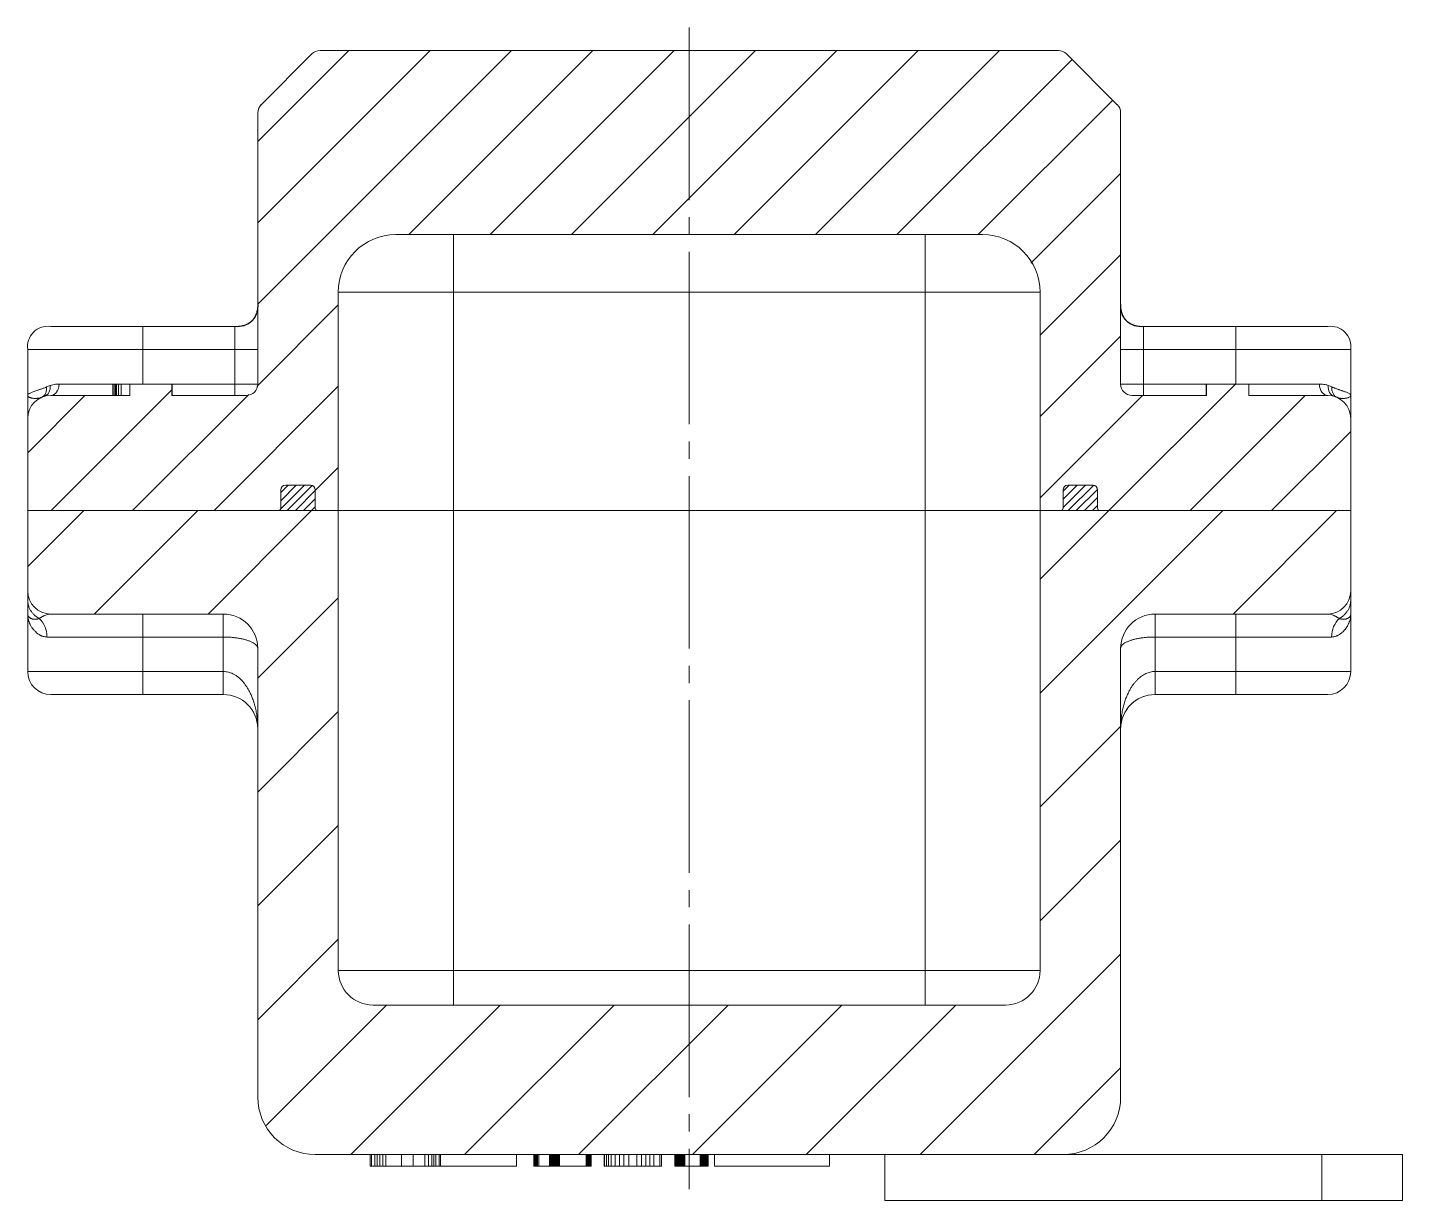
# Model space of a CAD drawing. Header units: millimetres. Extents: x -343 to 390, y -339 to 375.
# Drawn here: x -57.5 to 62, y 273.5 to 375.5 of the extents above; entities that cross this region are included whole.
import ezdxf

# ---------------------------------------------------------------- set-up
doc = ezdxf.new("R2010")
doc.units = ezdxf.units.MM
doc.linetypes.add('K5LT_AXLED', pattern=[19.5, 15, -1.5, 1.5, -1.5])
doc.linetypes.add('K5LT_THIN', pattern=[0])

# ---------------------------------------------------------------- blocks, each defined once
blk = doc.blocks.new('U12')
h = blk.add_hatch()
h.set_pattern_fill('', angle=45, style=0, pattern_type=0)
h.set_pattern_definition([(45, (0, 0), (-3.535534, 3.535534), [])])
h.paths.add_polyline_path([(55.5, 343.46), (48.63, 343.46), (48.63, 344.46), (44.96, 344.46), (44.96, 343.46), (38.5, 343.46), (37.79, 343.75), (37.5, 344.46), (37.5, 368.05), (37.21, 368.75), (32.79, 373.17), (32.09, 373.46), (-32.09, 373.46), (-32.79, 373.17), (-37.21, 368.75), (-37.5, 368.05), (-37.5, 344.46), (-37.79, 343.75), (-38.5, 343.46), (-44.96, 343.46), (-44.96, 344.46), (-48.63, 344.46), (-48.63, 343.46), (-55.5, 343.46), (-56.91, 342.88), (-57.5, 341.46), (-57.5, 333.46), (-35.7, 333.46), (-35.56, 333.52), (-35.5, 333.66), (-35.5, 335.26), (-35.38, 335.54), (-35.1, 335.66), (-32.9, 335.66), (-32.62, 335.54), (-32.5, 335.26), (-32.5, 333.66), (-32.44, 333.52), (-32.3, 333.46), (-30.5, 333.46), (-30.5, 352.46), (-29.72, 355.15), (-27.61, 357), (-25.5, 357.46), (25.5, 357.46), (28.19, 356.68), (30.03, 354.57), (30.5, 352.46), (30.5, 333.46), (32.3, 333.46), (32.44, 333.52), (32.5, 333.66), (32.5, 335.26), (32.62, 335.54), (32.9, 335.66), (35.1, 335.66), (35.38, 335.54), (35.5, 335.26), (35.5, 333.66), (35.56, 333.52), (35.7, 333.46), (57.5, 333.46), (57.5, 341.46), (56.91, 342.88)])
h = blk.add_hatch()
h.set_pattern_fill('', angle=45, style=0, pattern_type=0)
h.set_pattern_definition([(45, (0, 0), (-0.3535534, 0.3535534), [])])
h.paths.add_polyline_path([(-35.7, 333.46), (-32.3, 333.46), (-32.44, 333.52), (-32.5, 333.66), (-32.5, 335.26), (-32.62, 335.54), (-32.9, 335.66), (-35.1, 335.66), (-35.38, 335.54), (-35.5, 335.26), (-35.5, 333.66), (-35.56, 333.52), (-35.7, 333.46)])
h.paths.add_polyline_path([(32.3, 333.46), (35.7, 333.46), (35.56, 333.52), (35.5, 333.66), (35.5, 333.66), (35.5, 335.26), (35.38, 335.54), (35.1, 335.66), (32.9, 335.66), (32.62, 335.54), (32.5, 335.26), (32.5, 333.66), (32.44, 333.52)])
h = blk.add_hatch()
h.set_pattern_fill('', angle=45, style=0, pattern_type=0)
h.set_pattern_definition([(45, (0, 0), (-4.94975, 4.94975), [])])
h.paths.add_polyline_path([(57.5, 333.46), (30.5, 333.46), (30.5, 293.46), (29.73, 291.45), (27.81, 290.48), (27.5, 290.46), (-27.5, 290.46), (-29.51, 291.24), (-30.48, 293.16), (-30.5, 293.46), (-30.5, 333.46), (-57.5, 333.46), (-57.5, 326.46), (-56.91, 325.05), (-55.5, 324.46), (-40.5, 324.46), (-38.49, 323.69), (-37.52, 321.77), (-37.5, 321.46), (-37.5, 282.46), (-36.72, 279.77), (-34.61, 277.93), (-32.5, 277.46), (32.5, 277.46), (35.19, 278.25), (37.03, 280.35), (37.5, 282.46), (37.5, 321.46), (38.27, 323.47), (40.19, 324.45), (40.5, 324.46), (55.5, 324.46), (56.91, 325.05), (57.5, 326.46)])
at = {"color": 30, "linetype": 'K5LT_AXLED', "lineweight": 18, "true_color": 0xff8000}
blk.add_line((0, 375.46), (0, 274.46), dxfattribs=at)
at = {"color": 7, "linetype": 'K5LT_THIN', "lineweight": 18}
for p, q in [((-37.21, 368.75), (-32.79, 373.17)), ((32.09, 373.46), (-32.09, 373.46)), ((32.79, 373.17), (37.21, 368.75)), ((-37.5, 368.05), (-37.5, 344.46)), ((37.5, 344.46), (37.5, 368.05)), ((-25.5, 357.46), (25.5, 357.46)), ((-20.5, 357.46), (-20.5, 352.46)), ((20.5, 352.46), (20.5, 357.46)), ((-20.5, 352.46), (-30.5, 352.46)), ((-30.5, 352.46), (-30.5, 333.46)), ((-20.5, 352.46), (-20.5, 333.46)), ((-20.5, 352.46), (20.5, 352.46)), ((20.5, 352.46), (20.5, 333.46)), ((30.5, 352.46), (20.5, 352.46)), ((30.5, 333.46), (30.5, 352.46)), ((-55.5, 349.46), (-47.5, 349.46)), ((-55.5, 349.46), (-53.16, 349.46)), ((-43.1, 349.46), (-51.9, 349.46)), ((-47.5, 349.46), (-47.5, 347.46)), ((-47.5, 349.46), (-39.5, 349.46)), ((-39.49, 349.46), (-39.5, 349.46)), ((-39.5, 349.46), (-39.5, 349.46)), ((-39.5, 349.46), (-39.5, 347.46)), ((-39.5, 349.46), (-39.5, 349.46)), ((39.5, 347.46), (39.5, 349.46)), ((39.5, 349.46), (47.5, 349.46)), ((39.5, 349.46), (39.5, 349.46)), ((51.9, 349.46), (43.1, 349.46)), ((47.5, 349.46), (47.5, 347.46)), ((47.5, 349.46), (55.5, 349.46)), ((53.16, 349.46), (55.5, 349.46)), ((-57.5, 343.46), (-57.5, 347.46)), ((-57.5, 347.46), (-47.5, 347.46)), ((-47.5, 344.46), (-47.5, 347.46)), ((-47.5, 347.46), (-39.5, 347.46)), ((-39.5, 344.46), (-39.5, 347.46)), ((-37.5, 347.46), (-39.5, 347.46)), ((37.5, 347.46), (39.5, 347.46)), ((39.5, 344.46), (39.5, 347.46)), ((39.5, 347.46), (47.5, 347.46)), ((47.5, 344.46), (47.5, 347.46)), ((47.5, 347.46), (57.5, 347.46)), ((57.5, 343.46), (57.5, 347.46)), ((-54.77, 344.46), (-50.11, 344.46)), ((-50.11, 344.46), (-50.06, 344.46)), ((-50.11, 343.46), (-50.11, 344.46)), ((-50.06, 343.46), (-50.06, 344.46)), ((-50.06, 344.46), (-49.92, 344.46)), ((-49.92, 343.46), (-49.92, 344.46)), ((-49.92, 344.46), (-49.86, 344.46)), ((-49.86, 343.46), (-49.86, 344.46)), ((-49.86, 344.46), (-49.79, 344.46)), ((-49.79, 343.46), (-49.79, 344.46)), ((-49.79, 344.46), (-49.61, 344.46)), ((-49.61, 344.46), (-49.38, 344.46)), ((-49.61, 343.46), (-49.61, 344.46)), ((-49.38, 343.46), (-49.38, 344.46)), ((-49.38, 344.46), (-48.63, 344.46)), ((-44.96, 344.46), (-48.63, 344.46)), ((-48.63, 344.46), (-48.63, 343.46)), ((-44.96, 344.46), (-44.94, 344.46)), ((-44.96, 343.46), (-44.96, 344.46)), ((-44.94, 343.46), (-44.94, 344.46)), ((-44.94, 344.46), (-44.94, 344.46)), ((-44.94, 343.46), (-44.94, 344.46)), ((-44.94, 344.46), (-39.5, 344.46)), ((-37.5, 344.46), (-39.5, 344.46)), ((-39.5, 343.46), (-39.5, 344.46)), ((39.5, 344.46), (37.5, 344.46)), ((39.5, 343.46), (39.5, 344.46)), ((39.5, 344.46), (44.94, 344.46)), ((44.94, 343.46), (44.94, 344.46)), ((44.94, 344.46), (44.95, 344.46)), ((44.94, 344.46), (44.94, 344.46)), ((44.94, 343.46), (44.94, 344.46)), ((44.95, 343.46), (44.95, 344.46)), ((44.95, 344.46), (44.96, 344.46)), ((44.96, 343.46), (44.96, 344.46)), ((48.63, 344.46), (44.96, 344.46)), ((48.63, 343.46), (48.63, 344.46)), ((48.63, 344.46), (54.77, 344.46)), ((-57.5, 341.46), (-57.5, 343.46)), ((-48.63, 343.46), (-55.5, 343.46)), ((-38.5, 343.46), (-44.96, 343.46)), ((44.96, 343.46), (38.5, 343.46)), ((55.5, 343.46), (48.63, 343.46)), ((57.5, 343.46), (57.5, 341.46)), ((-57.5, 341.46), (-57.5, 333.46)), ((57.5, 333.46), (57.5, 341.46)), ((-35.5, 335.26), (-35.5, 333.66)), ((-35.5, 335.26), (-35.5, 333.66)), ((-32.9, 335.66), (-35.1, 335.66)), ((-32.9, 335.66), (-35.1, 335.66)), ((-32.5, 333.66), (-32.5, 335.26)), ((-32.5, 333.66), (-32.5, 335.26)), ((32.5, 335.26), (32.5, 333.66)), ((32.5, 335.26), (32.5, 333.66)), ((35.1, 335.66), (32.9, 335.66)), ((35.1, 335.66), (32.9, 335.66)), ((35.5, 333.66), (35.5, 335.26)), ((35.5, 333.66), (35.5, 335.26)), ((-35.7, 333.46), (-57.5, 333.46)), ((-57.5, 333.46), (-57.5, 326.44)), ((-30.5, 333.46), (-57.5, 333.46)), ((-35.7, 333.46), (-32.3, 333.46)), ((-30.5, 333.46), (-32.3, 333.46)), ((-30.5, 333.46), (-20.5, 333.46)), ((-30.5, 333.46), (-20.5, 333.46)), ((-30.5, 333.46), (-30.5, 293.46)), ((20.5, 333.46), (-20.5, 333.46)), ((20.5, 333.46), (-20.5, 333.46)), ((-20.5, 293.46), (-20.5, 333.46)), ((20.5, 333.46), (30.5, 333.46)), ((20.5, 293.46), (20.5, 333.46)), ((20.5, 333.46), (30.5, 333.46)), ((32.3, 333.46), (30.5, 333.46)), ((30.5, 293.46), (30.5, 333.46)), ((57.5, 333.46), (30.5, 333.46)), ((32.3, 333.46), (35.7, 333.46)), ((57.5, 333.46), (35.7, 333.46)), ((57.5, 326.44), (57.5, 333.46)), ((-57.5, 325.68), (-57.5, 326.46)), ((-57.5, 325.53), (-57.5, 326.44)), ((57.5, 326.44), (57.5, 325.68)), ((57.5, 325.53), (57.5, 326.44)), ((-57.5, 324.46), (-57.5, 325.68)), ((57.5, 325.68), (57.5, 324.46)), ((-57.5, 324.46), (-57.5, 319.46)), ((-55.51, 324.46), (-55.5, 324.46)), ((-55.5, 324.46), (-40.5, 324.46)), ((-47.5, 322.46), (-47.5, 324.46)), ((-40.5, 322.46), (-40.5, 324.46)), ((40.5, 324.46), (40.5, 322.46)), ((40.5, 324.46), (55.5, 324.46)), ((47.5, 322.46), (47.5, 324.46)), ((57.5, 324.46), (57.5, 319.46)), ((-55.83, 322.46), (-47.5, 322.46)), ((-47.5, 322.46), (-47.5, 319.46)), ((-47.5, 322.46), (-40.5, 322.46)), ((-40.5, 322.46), (-40.5, 319.46)), ((40.5, 322.46), (40.5, 319.46)), ((40.5, 322.46), (47.5, 322.46)), ((47.5, 322.46), (47.5, 319.46)), ((47.5, 322.46), (55.83, 322.46)), ((-37.5, 321.46), (-37.5, 321.46)), ((-37.5, 321.46), (-37.5, 282.46)), ((37.5, 282.46), (37.5, 321.46)), ((-57.5, 319.46), (-47.5, 319.46)), ((-47.5, 319.46), (-40.5, 319.46)), ((-47.5, 317.46), (-47.5, 319.46)), ((-40.5, 317.46), (-40.5, 319.46)), ((40.5, 319.46), (47.5, 319.46)), ((40.5, 317.46), (40.5, 319.46)), ((47.5, 319.46), (57.5, 319.46)), ((47.5, 317.46), (47.5, 319.46)), ((-55.5, 317.46), (-47.5, 317.46)), ((-47.5, 317.46), (-40.5, 317.46)), ((40.5, 317.46), (47.5, 317.46)), ((47.5, 317.46), (55.5, 317.46)), ((-37.5, 314.46), (-37.5, 314.51)), ((-37.5, 314.5), (-37.5, 314.51)), ((37.5, 314.46), (37.5, 314.51)), ((-30.5, 293.46), (-20.5, 293.46)), ((-20.5, 293.46), (20.5, 293.46)), ((-20.5, 293.46), (-20.5, 290.46)), ((20.5, 293.46), (30.5, 293.46)), ((20.5, 293.46), (20.5, 290.46)), ((27.5, 290.46), (-27.5, 290.46)), ((32.5, 277.46), (-32.5, 277.46)), ((-27.72, 277.46), (-27.72, 276.46)), ((-27.61, 277.46), (-27.61, 276.46)), ((-27.33, 277.46), (-27.33, 276.46)), ((-27.11, 277.46), (-27.11, 276.46)), ((-26.89, 277.46), (-26.89, 276.46)), ((-26.64, 277.46), (-26.64, 276.46)), ((-26.36, 277.46), (-26.36, 276.46)), ((-25, 277.46), (-25, 276.46)), ((-24, 277.46), (-24, 276.46)), ((-22.98, 277.46), (-22.98, 276.46)), ((-22.67, 277.46), (-22.67, 276.46)), ((-22.38, 277.46), (-22.38, 276.46)), ((-22.21, 277.46), (-22.21, 276.46)), ((-22.02, 277.46), (-22.02, 276.46)), ((-21.74, 277.46), (-21.74, 276.46)), ((-21.63, 277.46), (-21.63, 276.46)), ((-21.63, 277.46), (-21.63, 276.46)), ((-15, 277.46), (-15, 276.46)), ((-13.52, 277.46), (-13.52, 276.46)), ((-13.5, 277.46), (-13.5, 276.46)), ((-13.44, 277.46), (-13.44, 276.46)), ((-13.4, 277.46), (-13.4, 276.46)), ((-13.33, 277.46), (-13.33, 276.46)), ((-13.26, 277.46), (-13.26, 276.46)), ((-13.18, 277.46), (-13.18, 276.46)), ((-13.08, 277.46), (-13.08, 276.46)), ((-12.13, 277.46), (-12.13, 276.46)), ((-12.12, 277.46), (-12.12, 276.46)), ((-12.08, 277.46), (-12.08, 276.46)), ((-12, 277.46), (-12, 276.46)), ((-11.93, 277.46), (-11.93, 276.46)), ((-11.86, 277.46), (-11.86, 276.46)), ((-11.79, 277.46), (-11.79, 276.46)), ((-11.7, 277.46), (-11.7, 276.46)), ((-11.66, 277.46), (-11.66, 276.46)), ((-11.59, 277.46), (-11.59, 276.46)), ((-11.52, 277.46), (-11.52, 276.46)), ((-11.43, 277.46), (-11.43, 276.46)), ((-11.34, 277.46), (-11.34, 276.46)), ((-11.29, 277.46), (-11.29, 276.46)), ((-11.28, 277.46), (-11.28, 276.46)), ((-11.27, 277.46), (-11.27, 276.46)), ((-8.95, 277.46), (-8.95, 276.46)), ((-8.86, 277.46), (-8.86, 276.46)), ((-8.78, 277.46), (-8.78, 276.46)), ((-8.71, 277.46), (-8.71, 276.46)), ((-8.64, 277.46), (-8.64, 276.46)), ((-8.57, 277.46), (-8.57, 276.46)), ((-8.53, 277.46), (-8.53, 276.46)), ((-8.52, 277.46), (-8.52, 276.46)), ((-7.4, 277.46), (-7.4, 276.46)), ((-7.35, 277.46), (-7.35, 276.46)), ((-7.19, 277.46), (-7.19, 276.46)), ((-7.02, 277.46), (-7.02, 276.46)), ((-6.77, 277.46), (-6.77, 276.46)), ((-6.44, 277.46), (-6.44, 276.46)), ((-6.07, 277.46), (-6.07, 276.46)), ((-5.68, 277.46), (-5.68, 276.46)), ((-5.24, 277.46), (-5.24, 276.46)), ((-4.56, 277.46), (-4.56, 276.46)), ((-4.15, 277.46), (-4.15, 276.46)), ((-3.78, 277.46), (-3.78, 276.46)), ((-3.41, 277.46), (-3.41, 276.46)), ((-3.07, 277.46), (-3.07, 276.46)), ((-2.56, 277.46), (-2.56, 276.46)), ((-2.4, 277.46), (-2.4, 276.46)), ((-2.4, 277.46), (-1.7, 277.46)), ((-1.26, 277.46), (-1.26, 276.46)), ((-1.24, 277.46), (-1.24, 276.46)), ((-1.2, 277.46), (-1.2, 276.46)), ((-1.12, 277.46), (-1.12, 276.46)), ((-1.06, 277.46), (-1.06, 276.46)), ((-0.98, 277.46), (-0.98, 276.46)), ((-0.91, 277.46), (-0.91, 276.46)), ((-0.82, 277.46), (-0.82, 276.46)), ((-0.78, 277.46), (-0.78, 276.46)), ((-0.72, 277.46), (-0.72, 276.46)), ((-0.65, 277.46), (-0.65, 276.46)), ((-0.55, 277.46), (-0.55, 276.46)), ((-0.47, 277.46), (-0.47, 276.46)), ((-0.42, 277.46), (-0.42, 276.46)), ((-0.4, 277.46), (-0.4, 276.46)), ((-0.39, 277.46), (-0.39, 276.46)), ((0.95, 277.46), (0.95, 276.46)), ((1.01, 277.46), (1.01, 276.46)), ((1.08, 277.46), (1.08, 276.46)), ((1.15, 277.46), (1.15, 276.46)), ((1.23, 277.46), (1.23, 276.46)), ((1.31, 277.46), (1.31, 276.46)), ((1.39, 277.46), (1.39, 276.46)), ((1.46, 277.46), (1.46, 276.46)), ((1.53, 277.46), (1.53, 276.46)), ((1.61, 277.46), (1.61, 276.46)), ((1.65, 277.46), (1.65, 276.46)), ((1.66, 277.46), (1.66, 276.46)), ((2.2, 277.46), (2.2, 276.46)), ((12.2, 277.46), (12.2, 276.46)), ((17, 277.46), (17, 273.46)), ((55, 277.46), (32.5, 277.46)), ((62, 277.46), (55, 277.46)), ((55, 277.46), (55, 273.46)), ((62, 277.46), (62, 273.46)), ((-27.61, 276.46), (-27.72, 276.46)), ((-27.33, 276.46), (-27.61, 276.46)), ((-27.11, 276.46), (-27.33, 276.46)), ((-26.89, 276.46), (-27.11, 276.46)), ((-26.64, 276.46), (-26.89, 276.46)), ((-26.36, 276.46), (-26.64, 276.46)), ((-25, 276.46), (-26.36, 276.46)), ((-24, 276.46), (-25, 276.46)), ((-22.98, 276.46), (-24, 276.46)), ((-22.67, 276.46), (-22.98, 276.46)), ((-22.38, 276.46), (-22.67, 276.46)), ((-22.21, 276.46), (-22.38, 276.46)), ((-22.02, 276.46), (-22.21, 276.46)), ((-21.74, 276.46), (-22.02, 276.46)), ((-21.63, 276.46), (-21.74, 276.46)), ((-15, 276.46), (-21.63, 276.46)), ((-21.63, 276.46), (-21.63, 276.46)), ((-13.5, 276.46), (-13.52, 276.46)), ((-13.44, 276.46), (-13.5, 276.46)), ((-13.4, 276.46), (-13.44, 276.46)), ((-13.33, 276.46), (-13.4, 276.46)), ((-13.26, 276.46), (-13.33, 276.46)), ((-13.18, 276.46), (-13.26, 276.46)), ((-13.08, 276.46), (-13.18, 276.46)), ((-12.13, 276.46), (-13.08, 276.46)), ((-12.12, 276.46), (-12.13, 276.46)), ((-12.08, 276.46), (-12.12, 276.46)), ((-12, 276.46), (-12.08, 276.46)), ((-11.93, 276.46), (-12, 276.46)), ((-11.86, 276.46), (-11.93, 276.46)), ((-11.79, 276.46), (-11.86, 276.46)), ((-11.7, 276.46), (-11.79, 276.46)), ((-11.66, 276.46), (-11.7, 276.46)), ((-11.59, 276.46), (-11.66, 276.46)), ((-11.52, 276.46), (-11.59, 276.46)), ((-11.43, 276.46), (-11.52, 276.46)), ((-11.34, 276.46), (-11.43, 276.46)), ((-11.29, 276.46), (-11.34, 276.46)), ((-11.28, 276.46), (-11.29, 276.46)), ((-11.27, 276.46), (-11.28, 276.46)), ((-8.95, 276.46), (-11.27, 276.46)), ((-8.86, 276.46), (-8.95, 276.46)), ((-8.78, 276.46), (-8.86, 276.46)), ((-8.71, 276.46), (-8.78, 276.46)), ((-8.64, 276.46), (-8.71, 276.46)), ((-8.57, 276.46), (-8.64, 276.46)), ((-8.53, 276.46), (-8.57, 276.46)), ((-8.52, 276.46), (-8.53, 276.46)), ((-7.35, 276.46), (-7.4, 276.46)), ((-7.19, 276.46), (-7.35, 276.46)), ((-7.02, 276.46), (-7.19, 276.46)), ((-6.77, 276.46), (-7.02, 276.46)), ((-6.44, 276.46), (-6.77, 276.46)), ((-6.07, 276.46), (-6.44, 276.46)), ((-5.68, 276.46), (-6.07, 276.46)), ((-5.24, 276.46), (-5.68, 276.46)), ((-4.56, 276.46), (-5.24, 276.46)), ((-4.15, 276.46), (-4.56, 276.46)), ((-3.78, 276.46), (-4.15, 276.46)), ((-3.41, 276.46), (-3.78, 276.46)), ((-3.07, 276.46), (-3.41, 276.46)), ((-2.56, 276.46), (-3.07, 276.46)), ((-2.4, 276.46), (-2.56, 276.46)), ((-1.24, 276.46), (-1.26, 276.46)), ((-1.2, 276.46), (-1.24, 276.46)), ((-1.12, 276.46), (-1.2, 276.46)), ((-1.06, 276.46), (-1.12, 276.46)), ((-0.98, 276.46), (-1.06, 276.46)), ((-0.91, 276.46), (-0.98, 276.46)), ((-0.82, 276.46), (-0.91, 276.46)), ((-0.78, 276.46), (-0.82, 276.46)), ((-0.72, 276.46), (-0.78, 276.46)), ((-0.65, 276.46), (-0.72, 276.46)), ((-0.55, 276.46), (-0.65, 276.46)), ((-0.47, 276.46), (-0.55, 276.46)), ((-0.42, 276.46), (-0.47, 276.46)), ((-0.4, 276.46), (-0.42, 276.46)), ((-0.39, 276.46), (-0.4, 276.46)), ((0.95, 276.46), (-0.39, 276.46)), ((1.01, 276.46), (0.95, 276.46)), ((1.08, 276.46), (1.01, 276.46)), ((1.15, 276.46), (1.08, 276.46)), ((1.23, 276.46), (1.15, 276.46)), ((1.31, 276.46), (1.23, 276.46)), ((1.39, 276.46), (1.31, 276.46)), ((1.46, 276.46), (1.39, 276.46)), ((1.53, 276.46), (1.46, 276.46)), ((1.61, 276.46), (1.53, 276.46)), ((1.65, 276.46), (1.61, 276.46)), ((1.66, 276.46), (1.65, 276.46)), ((12.2, 276.46), (2.2, 276.46)), ((55, 273.46), (17, 273.46)), ((62, 273.46), (55, 273.46))]:
    blk.add_line(p, q, dxfattribs=at)
for centre, radius, start, end in [((-32.09, 372.46), 1, 90, 135), ((32.09, 372.46), 1, 45, 90), ((-36.5, 368.05), 1, 135, 180), ((36.5, 368.05), 1, 0, 45), ((-25.5, 352.46), 5, 90, 180), ((25.5, 352.46), 5, 0, 90), ((-39.25, 351.21), 1.77, 261.8697, 8.1296), ((-39.25, 351.21), 1.77, 4.5645, 8.1301), ((39.25, 351.21), 1.77, 171.8728, 278.1309), ((39.25, 351.21), 1.77, 171.8733, 173.0302), ((-55.75, 347.71), 1.77, 81.8699, 188.1301), ((-55.75, 347.71), 1.77, 81.8699, 188.1301), ((39.5, 353.48), 4.02, 269.9999721203499, 269.999999917206), ((55.75, 347.71), 1.77, 351.8699, 98.1301), ((55.75, 347.71), 1.77, 351.8699, 98.1301), ((-38.5, 344.46), 1, 270, 0), ((-38.5, 344.46), 1, 270, 0), ((-38.5, 344.46), 1, 270.0015, 359.9995), ((38.5, 344.46), 1, 180, 270), ((38.5, 344.46), 1, 180.0005, 269.9985), ((-55.5, 341.46), 2, 90, 180), ((55.5, 341.46), 2, 0, 90), ((-35.1, 335.26), 0.4, 90, 180), ((-35.1, 335.26), 0.4, 90, 180), ((-32.9, 335.26), 0.4, 0, 90), ((-32.9, 335.26), 0.4, 0, 90), ((32.9, 335.26), 0.4, 90, 180), ((32.9, 335.26), 0.4, 90, 180), ((35.1, 335.26), 0.4, 0, 90), ((35.1, 335.26), 0.4, 0, 90), ((-35.7, 333.66), 0.2, 270, 0), ((-35.7, 333.66), 0.2, 270, 0), ((-32.3, 333.66), 0.2, 180, 270), ((-32.3, 333.66), 0.2, 180, 269.9994), ((32.3, 333.66), 0.2, 270, 0), ((32.3, 333.66), 0.2, 270.0006, 0), ((35.7, 333.66), 0.2, 180, 270), ((35.7, 333.66), 0.2, 180, 270), ((-55.5, 326.46), 2, 180, 270), ((-55.5, 326.46), 2, 180.0014, 180.6412), ((55.5, 326.46), 2, 270, 0), ((-40.5, 321.46), 3, 0, 90), ((40.5, 321.46), 3, 90, 180), ((-55.5, 319.46), 2, 180, 270), ((55.5, 319.46), 2, 270, 0), ((-40.5, 314.46), 3, 89.9962, 90), ((-40.5, 314.46), 3, 0.9474, 89.9962), ((40.5, 314.46), 3, 90, 179.3276), ((40.5, 314.46), 3, 109.7099, 135), ((40.5, 314.46), 3, 135, 170.164), ((-40.5, 314.46), 3, 9.836, 10.5944), ((-40.5, 314.46), 3, 0.6724, 0.9476), ((40.5, 314.46), 3, 179.0524, 179.3276), ((-27.5, 293.46), 3, 180, 270), ((27.5, 293.46), 3, 270, 0), ((-32.5, 282.46), 5, 180, 270), ((32.5, 282.46), 5, 270, 0)]:
    blk.add_arc(centre, radius, start, end, dxfattribs=at)
for centre, major_axis, ratio, start_param, end_param in [((-56.35, 344.34), (-0.284, 0.959), 0.792655, 3.141593, 4.481401), ((-55.5, 344.46), (0, -1), 0.727273, 0, 1.570796), ((55.5, 344.46), (0, -1), 0.727273, 4.712389, 6.283185), ((56.35, 344.34), (-0.284, -0.959), 0.792655, 4.943377, 6.283185), ((-57.5, 322.46), (0, 2), 0.833333, 4.712389, 5.648097), ((57.5, 322.46), (0, -2), 0.833333, 3.776706, 4.712389), ((38.81, 319.17), (-0.67, 1.88), 0.685456, 3.141593, 3.141654)]:
    blk.add_ellipse(centre, major_axis=major_axis, ratio=ratio, start_param=start_param, end_param=end_param, dxfattribs=at)
for points, degree in [([(-39.5, 349.46), (-37.5, 349.46), (-37.5, 351.46)], 2), ([(37.5, 351.46), (37.5, 349.46), (39.5, 349.46)], 2), ([(-55.55, 344.34), (-55.66, 344.3), (-55.78, 344.25), (-55.87, 344.21)], 3), ([(55.87, 344.21), (55.77, 344.26), (55.66, 344.3), (55.55, 344.34)], 3)]:
    blk.add_open_spline(points, degree=degree, dxfattribs=at)
for points, knots in [([(-39.5, 349.46), (-39.5, 349.46), (-39.5, 349.46), (-39.48, 349.46), (-39.47, 349.46), (-39.44, 349.46), (-39.43, 349.46), (-39.39, 349.46), (-39.36, 349.46), (-39.27, 349.47), (-39.22, 349.47), (-39.05, 349.49), (-38.94, 349.51), (-38.72, 349.56), (-38.61, 349.59), (-38.47, 349.65), (-38.44, 349.67), (-38.37, 349.7), (-38.33, 349.72), (-38.28, 349.76), (-38.26, 349.77), (-38.21, 349.8), (-38.19, 349.81), (-38.16, 349.83), (-38.15, 349.84), (-38.13, 349.86), (-38.12, 349.87), (-38.1, 349.88), (-38.09, 349.89), (-38.07, 349.9), (-38.07, 349.91), (-38.06, 349.92), (-38.05, 349.93), (-38.04, 349.94), (-38.03, 349.94), (-38.02, 349.95), (-38.02, 349.96), (-38.01, 349.97), (-38, 349.97), (-37.99, 349.99), (-37.98, 349.99), (-37.97, 350.01), (-37.96, 350.01), (-37.95, 350.02), (-37.95, 350.03), (-37.93, 350.05), (-37.92, 350.06), (-37.9, 350.08), (-37.89, 350.1), (-37.87, 350.12), (-37.86, 350.13), (-37.84, 350.17), (-37.82, 350.19), (-37.79, 350.24), (-37.77, 350.27), (-37.75, 350.31), (-37.73, 350.34), (-37.71, 350.38), (-37.7, 350.4), (-37.68, 350.44), (-37.67, 350.48), (-37.63, 350.57), (-37.61, 350.64), (-37.58, 350.76), (-37.56, 350.81), (-37.53, 350.98), (-37.52, 351.09), (-37.5, 351.26), (-37.5, 351.33), (-37.5, 351.41), (-37.5, 351.44), (-37.5, 351.46)], [0.000027, 0.000027, 0.000027, 0.000027, 0.013, 0.013, 0.699954, 0.699954, 1.399935, 1.399935, 2.799897, 2.799897, 5.59982, 5.59982, 11.199666, 11.199666, 16.493757, 16.493757, 18.359838, 18.359838, 20.175139, 20.175139, 21.341778, 21.341778, 22.508418, 22.508418, 23.109055, 23.109055, 23.709692, 23.709692, 24.310329, 24.310329, 24.664628, 24.664628, 25.018926, 25.018926, 25.373224, 25.373224, 25.727522, 25.727522, 26.113018, 26.113018, 26.498514, 26.498514, 26.884009, 26.884009, 27.269505, 27.269505, 27.971155, 27.971155, 28.672806, 28.672806, 29.374456, 29.374456, 30.710577, 30.710577, 32.046698, 32.046698, 33.36145, 33.36145, 34.178013, 34.178013, 35.811139, 35.811139, 39.077392, 39.077392, 41.839512, 41.839512, 47.363751, 47.363751, 50.534052, 50.534052, 51.685806, 51.685806, 51.685806, 51.685806]), ([(39.5, 349.46), (39.5, 349.46), (39.5, 349.46), (39.46, 349.46), (39.42, 349.46), (39.32, 349.47), (39.27, 349.47), (39.12, 349.48), (39.01, 349.5), (38.77, 349.54), (38.64, 349.58), (38.48, 349.65), (38.44, 349.67), (38.37, 349.7), (38.33, 349.72), (38.27, 349.76), (38.25, 349.78), (38.19, 349.81), (38.17, 349.83), (38.13, 349.86), (38.12, 349.87), (38.1, 349.88), (38.1, 349.89), (38.09, 349.9), (38.08, 349.9), (38.07, 349.91), (38.06, 349.91), (38.05, 349.92), (38.05, 349.93), (38.04, 349.94), (38.03, 349.94), (38.02, 349.95), (38.02, 349.96), (38, 349.97), (38, 349.97), (37.99, 349.99), (37.98, 349.99), (37.97, 350), (37.97, 350.01), (37.96, 350.02), (37.95, 350.02), (37.94, 350.04), (37.94, 350.04), (37.92, 350.06), (37.91, 350.07), (37.89, 350.09), (37.89, 350.1), (37.87, 350.13), (37.86, 350.14), (37.83, 350.18), (37.81, 350.21), (37.78, 350.25), (37.78, 350.26), (37.76, 350.28), (37.75, 350.3), (37.73, 350.35), (37.71, 350.38), (37.68, 350.45), (37.66, 350.49), (37.62, 350.59), (37.6, 350.66), (37.57, 350.8), (37.55, 350.86), (37.52, 351.05), (37.51, 351.17), (37.5, 351.32), (37.5, 351.33), (37.5, 351.39), (37.5, 351.45), (37.5, 351.46), (37.5, 351.46), (37.5, 351.46)], [0, 0, 0, 0, 0.000295, 0.000295, 2.076597, 2.076597, 4.672343, 4.672343, 9.863836, 9.863836, 16.402428, 16.402428, 18.260406, 18.260406, 20.071715, 20.071715, 21.556384, 21.556384, 23.041052, 23.041052, 23.657292, 23.657292, 23.989243, 23.989243, 24.321195, 24.321195, 24.653146, 24.653146, 24.985098, 24.985098, 25.317049, 25.317049, 25.649001, 25.649001, 25.991093, 25.991093, 26.333185, 26.333185, 26.675276, 26.675276, 27.017368, 27.017368, 27.35946, 27.35946, 28.0182, 28.0182, 28.67694, 28.67694, 29.33568, 29.33568, 31.023073, 31.023073, 31.467194, 31.467194, 32.355436, 32.355436, 34.131921, 34.131921, 35.883958, 35.883958, 39.388032, 39.388032, 42.64938, 42.64938, 48.579649, 48.579649, 49.716531, 49.716531, 51.289874, 51.289874, 51.332561, 51.332561, 51.332561, 51.332561]), ([(-55.55, 344.34), (-55.47, 344.36), (-55.32, 344.4), (-55.06, 344.45), (-54.88, 344.46), (-54.77, 344.46)], [0, 0, 0, 0, 1.899865, 3.79973, 6, 6, 6, 6]), ([(54.77, 344.46), (54.86, 344.46), (55.04, 344.45), (55.3, 344.41), (55.46, 344.37), (55.55, 344.34)], [0, 0, 0, 0, 1.908641, 3.817282, 6, 6, 6, 6]), ([(-55.87, 344.21), (-55.92, 344.18), (-56.02, 344.14), (-56.15, 344.09), (-56.27, 344.04), (-56.39, 344), (-56.49, 343.97), (-56.6, 343.93), (-56.73, 343.89), (-56.88, 343.84), (-57.03, 343.78), (-57.18, 343.72), (-57.31, 343.66), (-57.42, 343.6), (-57.49, 343.53), (-57.5, 343.48), (-57.5, 343.46)], [0, 0, 0, 0, 0.904414, 1.696763, 2.454018, 3.168179, 3.856198, 4.561354, 5.523389, 6.690464, 8.117213, 9.60954, 11.249897, 13.154068, 15.086625, 17, 17, 17, 17]), ([(-56.31, 343.29), (-56.33, 343.28), (-56.39, 343.26), (-56.46, 343.24), (-56.53, 343.23), (-56.6, 343.22), (-56.68, 343.21), (-56.77, 343.21), (-56.85, 343.21), (-56.94, 343.21), (-57.02, 343.22), (-57.1, 343.23), (-57.17, 343.24), (-57.24, 343.26), (-57.3, 343.28), (-57.36, 343.3), (-57.41, 343.33), (-57.45, 343.36), (-57.48, 343.39), (-57.49, 343.42), (-57.5, 343.44), (-57.5, 343.45), (-57.5, 343.46), (-57.5, 343.46), (-57.5, 343.46), (-57.5, 343.46), (-57.5, 343.46)], [0, 0, 0, 0, 1.016076, 1.978367, 2.826319, 3.852616, 4.911099, 6.106704, 7.365676, 8.708133, 10.128248, 11.508955, 12.906926, 14.397595, 15.990376, 17.661849, 19.430667, 21.396899, 23.271237, 24.979448, 25.985117, 26.595413, 26.718052, 26.871873, 26.935539, 27, 27, 27, 27]), ([(-55.87, 344.21), (-55.86, 344.14), (-55.86, 344.01), (-55.88, 343.84), (-55.93, 343.69), (-55.99, 343.56), (-56.08, 343.45), (-56.18, 343.36), (-56.26, 343.31), (-56.31, 343.29)], [0, 0, 0, 0, 1.704748, 3.238774, 4.571968, 5.923833, 7.216903, 8.481288, 10, 10, 10, 10]), ([(55.87, 344.21), (55.86, 344.14), (55.86, 344.02), (55.88, 343.85), (55.93, 343.7), (55.99, 343.57), (56.08, 343.46), (56.18, 343.36), (56.26, 343.31), (56.31, 343.29)], [0, 0, 0, 0, 1.667583, 3.125587, 4.434656, 5.787975, 7.15541, 8.553954, 10, 10, 10, 10]), ([(57.5, 343.46), (57.5, 343.49), (57.47, 343.55), (57.37, 343.63), (57.25, 343.69), (57.13, 343.75), (57, 343.79), (56.88, 343.83), (56.77, 343.87), (56.67, 343.91), (56.56, 343.94), (56.46, 343.98), (56.36, 344.01), (56.25, 344.05), (56.15, 344.09), (56.05, 344.13), (55.96, 344.17), (55.9, 344.19), (55.87, 344.21)], [0, 0, 0, 0, 3.044699, 5.484263, 7.361485, 8.90535, 10.30351, 11.416976, 12.444488, 13.323341, 14.14973, 14.898034, 15.685984, 16.439768, 17.147946, 17.832587, 18.440999, 19, 19, 19, 19]), ([(57.5, 343.46), (57.5, 343.46), (57.5, 343.46), (57.5, 343.45), (57.5, 343.45), (57.5, 343.44), (57.49, 343.41), (57.47, 343.38), (57.42, 343.33), (57.33, 343.29), (57.22, 343.25), (57.12, 343.23), (57.02, 343.22), (56.93, 343.21), (56.85, 343.21), (56.77, 343.21), (56.69, 343.21), (56.62, 343.21), (56.56, 343.22), (56.51, 343.23), (56.46, 343.24), (56.41, 343.26), (56.36, 343.27), (56.33, 343.28), (56.31, 343.29)], [0, 0, 0, 0, 0.193686, 0.430238, 0.659757, 1.126164, 2.105971, 3.948279, 6.606574, 9.565022, 12.151366, 14.152295, 15.692051, 17.05449, 18.263232, 19.373195, 20.317531, 21.218022, 22.00083, 22.705297, 23.252584, 23.785931, 24.34741, 25, 25, 25, 25]), ([(-57.5, 325.68), (-57.5, 325.57), (-57.48, 325.37), (-57.4, 325.08), (-57.29, 324.83), (-57.15, 324.62), (-56.99, 324.43), (-56.78, 324.24), (-56.61, 324.13), (-56.51, 324.07)], [0, 0, 0, 0, 1.695398, 3.209075, 4.514558, 5.823725, 7.070638, 8.281769, 10, 10, 10, 10]), ([(57.5, 325.68), (57.5, 325.58), (57.48, 325.38), (57.41, 325.1), (57.3, 324.86), (57.16, 324.64), (56.99, 324.43), (56.78, 324.24), (56.61, 324.13), (56.51, 324.07)], [0, 0, 0, 0, 1.638943, 3.071203, 4.359532, 5.68548, 7.057382, 8.385341, 10, 10, 10, 10]), ([(-57.5, 324.46), (-57.5, 324.4), (-57.49, 324.28), (-57.47, 324.12), (-57.44, 323.98), (-57.41, 323.86), (-57.38, 323.77), (-57.34, 323.68), (-57.3, 323.58), (-57.25, 323.48), (-57.19, 323.38), (-57.13, 323.28), (-57.07, 323.2), (-57.01, 323.12), (-56.93, 323.03), (-56.86, 322.96), (-56.8, 322.9), (-56.75, 322.85), (-56.69, 322.8), (-56.61, 322.74), (-56.52, 322.68), (-56.42, 322.62), (-56.34, 322.58), (-56.25, 322.54), (-56.14, 322.51), (-56, 322.48), (-55.89, 322.47), (-55.83, 322.46)], [0, 0, 0, 0, 1.693168, 3.323891, 4.6667, 5.775887, 6.713896, 7.607423, 8.487163, 9.649189, 10.795037, 11.862281, 12.709386, 13.771518, 14.926497, 15.905574, 16.670819, 17.343349, 18.073714, 18.993616, 20.208272, 21.403181, 22.399994, 23.298092, 24.483978, 26.126645, 28, 28, 28, 28]), ([(-57.5, 324.46), (-57.5, 324.42), (-57.49, 324.36), (-57.45, 324.28), (-57.42, 324.23), (-57.38, 324.18), (-57.33, 324.14), (-57.27, 324.1), (-57.22, 324.07), (-57.17, 324.06), (-57.13, 324.04), (-57.1, 324.03), (-57.06, 324.02), (-57.02, 324.02), (-56.98, 324.01), (-56.93, 324.01), (-56.88, 324.01), (-56.85, 324.01), (-56.82, 324.01), (-56.78, 324.01), (-56.75, 324.01), (-56.71, 324.02), (-56.67, 324.02), (-56.63, 324.03), (-56.6, 324.04), (-56.58, 324.05), (-56.55, 324.06), (-56.53, 324.06), (-56.52, 324.07), (-56.51, 324.07)], [0, 0, 0, 0, 4.945375, 6.901011, 9.009094, 11.24047, 13.556794, 15.542662, 17.227699, 18.467651, 19.471886, 20.280793, 21.07697, 21.993426, 22.956525, 23.983021, 24.781957, 25.386583, 25.801055, 26.265224, 26.805231, 27.397617, 27.946812, 28.426677, 28.798516, 29.109169, 29.390612, 29.680909, 30, 30, 30, 30]), ([(-56.51, 324.07), (-56.5, 324.08), (-56.48, 324.08), (-56.47, 324.09), (-56.46, 324.09), (-56.46, 324.09), (-56.45, 324.1), (-56.45, 324.1), (-56.44, 324.11), (-56.43, 324.11), (-56.41, 324.12), (-56.39, 324.14), (-56.37, 324.15), (-56.34, 324.17), (-56.31, 324.19), (-56.28, 324.21), (-56.22, 324.24), (-56.15, 324.28), (-56.06, 324.32), (-55.93, 324.38), (-55.79, 324.42), (-55.64, 324.45), (-55.55, 324.46), (-55.5, 324.46)], [0, 0, 0, 0, 0.454348, 0.57169, 0.671596, 0.814375, 0.960659, 1.11277, 1.280503, 1.600222, 2.025219, 2.519977, 3.104303, 3.731987, 4.424827, 5.21772, 6.372189, 8.073526, 10.290119, 13.405433, 16.907151, 20.629189, 24, 24, 24, 24]), ([(55.5, 324.46), (55.57, 324.46), (55.7, 324.45), (55.88, 324.4), (56.01, 324.34), (56.1, 324.3), (56.16, 324.27), (56.21, 324.25), (56.25, 324.22), (56.29, 324.2), (56.32, 324.18), (56.34, 324.17), (56.37, 324.15), (56.4, 324.13), (56.42, 324.12), (56.43, 324.11), (56.44, 324.1), (56.45, 324.1), (56.45, 324.1), (56.45, 324.09), (56.46, 324.09), (56.47, 324.09), (56.48, 324.08), (56.49, 324.08), (56.5, 324.07), (56.51, 324.07)], [0, 0, 0, 0, 5.792868, 10.488522, 13.582587, 15.904665, 17.366078, 18.643489, 19.572457, 20.550413, 21.298498, 22.10791, 22.73576, 23.686451, 24.05362, 24.365151, 24.705459, 24.821841, 24.938266, 25.074343, 25.210018, 25.351173, 25.537979, 25.760894, 26, 26, 26, 26]), ([(55.83, 322.46), (55.9, 322.47), (56, 322.48), (56.14, 322.51), (56.23, 322.54), (56.31, 322.57), (56.38, 322.6), (56.47, 322.65), (56.56, 322.71), (56.64, 322.76), (56.71, 322.82), (56.77, 322.87), (56.86, 322.95), (56.95, 323.05), (57.03, 323.15), (57.09, 323.22), (57.14, 323.3), (57.19, 323.37), (57.25, 323.48), (57.31, 323.6), (57.36, 323.72), (57.4, 323.83), (57.44, 323.95), (57.47, 324.08), (57.49, 324.21), (57.5, 324.34), (57.5, 324.42), (57.5, 324.46)], [0, 0, 0, 0, 2.017925, 3.524698, 4.522722, 5.277555, 6.082072, 7.119346, 8.262823, 9.332103, 10.156731, 10.863262, 11.673741, 13.684759, 14.651304, 15.508819, 16.326583, 17.187526, 18.070293, 19.82861, 20.852533, 21.897326, 23.205338, 24.349585, 25.710053, 26.866524, 28, 28, 28, 28]), ([(56.51, 324.07), (56.51, 324.07), (56.52, 324.07), (56.53, 324.07), (56.53, 324.06), (56.55, 324.06), (56.57, 324.05), (56.6, 324.04), (56.62, 324.03), (56.65, 324.03), (56.68, 324.02), (56.7, 324.02), (56.73, 324.01), (56.76, 324.01), (56.79, 324.01), (56.83, 324.01), (56.86, 324.01), (56.9, 324.01), (56.95, 324.01), (56.99, 324.01), (57.04, 324.02), (57.1, 324.03), (57.16, 324.05), (57.22, 324.07), (57.29, 324.11), (57.36, 324.16), (57.43, 324.23), (57.47, 324.32), (57.5, 324.4), (57.5, 324.44), (57.5, 324.46)], [0, 0, 0, 0, 0.124101, 0.236104, 0.337152, 0.450123, 0.862406, 1.192539, 1.55862, 1.916742, 2.281192, 2.66968, 3.082207, 3.520155, 3.975611, 4.448577, 5.009654, 5.722773, 6.597686, 7.6082, 8.655091, 9.973753, 11.464572, 13.261029, 15.379662, 18.136289, 21.516103, 25.640601, 28.830693, 31, 31, 31, 31]), ([(-40.5, 322.46), (-40.36, 322.46), (-40.09, 322.46), (-39.73, 322.43), (-39.4, 322.39), (-39.08, 322.35), (-38.78, 322.28), (-38.5, 322.21), (-38.24, 322.12), (-38, 322.02), (-37.81, 321.91), (-37.66, 321.79), (-37.56, 321.67), (-37.51, 321.56), (-37.5, 321.49), (-37.5, 321.46)], [0, 0, 0, 0, 1.399703, 2.623342, 3.726714, 4.871191, 6.069445, 7.282854, 8.540329, 9.829007, 11.157053, 12.526257, 13.889175, 15.052425, 16, 16, 16, 16]), ([(37.5, 321.46), (37.5, 321.52), (37.53, 321.62), (37.63, 321.77), (37.78, 321.89), (37.97, 322), (38.2, 322.11), (38.46, 322.2), (38.74, 322.28), (39.05, 322.34), (39.37, 322.39), (39.71, 322.43), (40.03, 322.45), (40.3, 322.46), (40.44, 322.46), (40.5, 322.46)], [0, 0, 0, 0, 1.746553, 3.264879, 4.608885, 5.944164, 7.270716, 8.528, 9.772054, 10.989119, 12.177917, 13.342503, 14.552077, 15.437062, 16, 16, 16, 16]), ([(-40.5, 319.46), (-40.42, 319.46), (-40.27, 319.45), (-40.06, 319.41), (-39.86, 319.35), (-39.65, 319.26), (-39.43, 319.14), (-39.22, 318.99), (-39.03, 318.83), (-38.86, 318.66), (-38.7, 318.46), (-38.54, 318.25), (-38.38, 318), (-38.22, 317.73), (-38.08, 317.42), (-37.94, 317.07), (-37.81, 316.69), (-37.7, 316.26), (-37.6, 315.8), (-37.54, 315.33), (-37.51, 314.88), (-37.5, 314.6), (-37.5, 314.46)], [0, 0, 0, 0, 0.773541, 1.444216, 2.068416, 2.87449, 3.719421, 4.628139, 5.439336, 6.296029, 7.18752, 8.13862, 9.210247, 10.35009, 11.613825, 12.984675, 14.486306, 16.122814, 17.896185, 19.765649, 21.482297, 23, 23, 23, 23]), ([(37.5, 314.46), (37.5, 314.68), (37.52, 315.07), (37.58, 315.62), (37.66, 316.11), (37.77, 316.55), (37.89, 316.94), (38.03, 317.3), (38.17, 317.62), (38.32, 317.9), (38.47, 318.15), (38.63, 318.38), (38.8, 318.58), (38.96, 318.76), (39.13, 318.92), (39.31, 319.05), (39.49, 319.18), (39.68, 319.28), (39.88, 319.36), (40.07, 319.41), (40.25, 319.45), (40.39, 319.46), (40.47, 319.46), (40.5, 319.46)], [0, 0, 0, 0, 2.515768, 4.687217, 6.539243, 8.307, 9.946777, 11.390779, 12.718127, 13.942312, 15.065985, 16.111083, 17.082579, 17.96894, 18.778275, 19.599634, 20.365319, 21.16045, 21.851858, 22.541704, 23.198826, 23.679152, 24, 24, 24, 24]), ([(37.78, 315.73), (37.76, 315.68), (37.74, 315.63), (37.7, 315.54), (37.68, 315.49), (37.65, 315.4), (37.63, 315.35), (37.61, 315.25), (37.59, 315.21), (37.57, 315.11), (37.56, 315.06), (37.55, 315.01)], [0, 0, 0, 0, 2.2, 2.2, 4.4, 4.4, 6.6, 6.6, 8.8, 8.8, 11, 11, 11, 11]), ([(37.5, 314.46), (37.5, 314.46), (37.5, 314.47), (37.5, 314.47), (37.5, 314.47), (37.5, 314.47), (37.5, 314.47), (37.5, 314.47), (37.5, 314.47), (37.5, 314.48), (37.5, 314.48), (37.5, 314.48), (37.5, 314.48), (37.5, 314.48), (37.5, 314.48), (37.5, 314.48), (37.5, 314.48), (37.5, 314.49), (37.5, 314.49), (37.5, 314.49), (37.5, 314.49), (37.5, 314.49), (37.5, 314.49), (37.5, 314.49), (37.5, 314.49), (37.5, 314.49), (37.5, 314.49), (37.5, 314.49), (37.5, 314.49), (37.5, 314.49), (37.5, 314.5), (37.5, 314.5), (37.5, 314.5), (37.5, 314.5), (37.5, 314.5), (37.5, 314.5), (37.5, 314.5), (37.5, 314.5), (37.5, 314.5), (37.5, 314.5), (37.5, 314.5), (37.5, 314.5), (37.5, 314.51), (37.5, 314.51), (37.5, 314.51), (37.5, 314.51), (37.5, 314.52), (37.5, 314.53), (37.5, 314.54), (37.5, 314.58), (37.5, 314.6), (37.51, 314.65), (37.51, 314.69), (37.51, 314.75), (37.52, 314.79), (37.53, 314.87), (37.54, 314.92), (37.54, 314.97)], [0, 0, 0, 0, 0.130656, 0.130656, 0.257817, 0.257817, 0.384978, 0.384978, 0.512139, 0.512139, 0.637831, 0.637831, 0.706041, 0.706041, 0.842461, 0.842461, 1.1153, 1.1153, 1.20377, 1.20377, 1.324365, 1.324365, 1.444959, 1.444959, 1.522233, 1.522233, 1.599508, 1.599508, 1.669625, 1.669625, 1.739742, 1.739742, 1.797208, 1.797208, 1.848843, 1.848843, 1.937165, 1.937165, 1.952113, 1.952113, 2.093032, 2.093032, 2.374869, 2.374869, 2.581602, 2.581602, 2.938544, 2.938544, 4.976975, 4.976975, 8.142755, 8.142755, 13.542755, 13.542755, 18.942755, 18.942755, 27, 27, 27, 27])]:
    blk.add_open_spline(points, degree=3, knots=knots, dxfattribs=at)
blk = doc.blocks.new('U0')
blk.add_blockref('U12', (0, 0))

msp = doc.modelspace()

# ---------------------------------------------------------------- block references
msp.add_blockref('U0', (0, 0))

doc.saveas('drawing.dxf')
